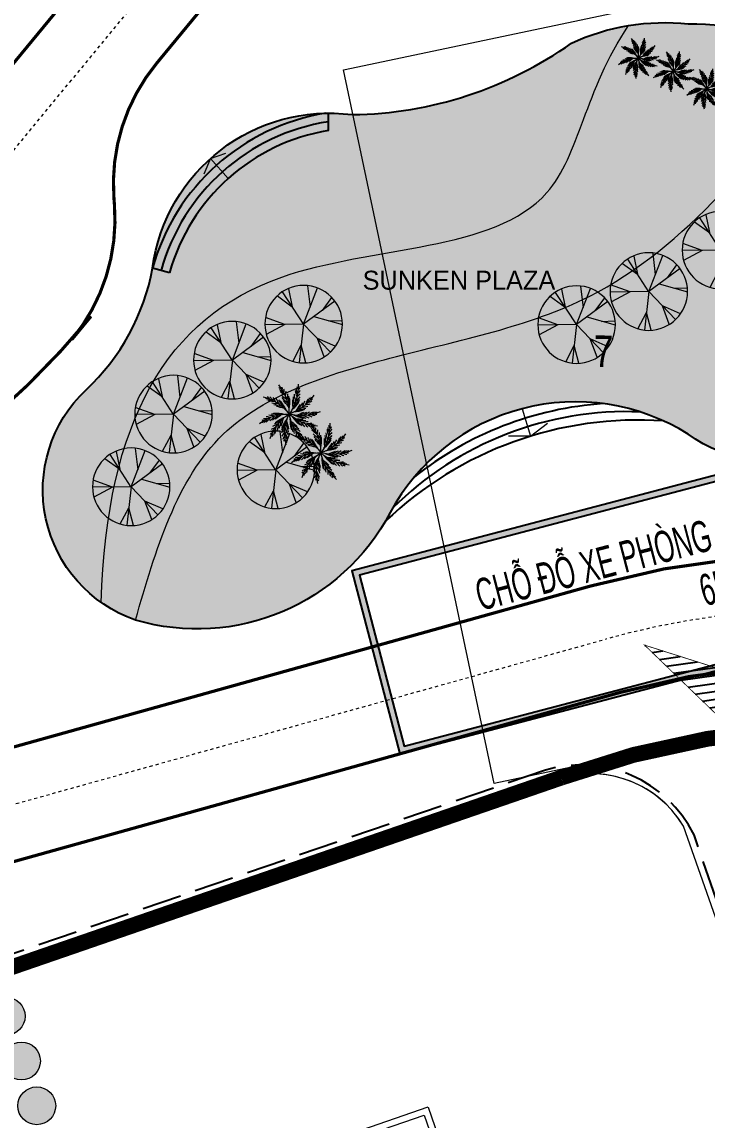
# Model space of a CAD drawing. Header units: millimetres. Extents: x 583747 to 597033, y 2304962 to 2309584.
# Drawn here: x 595612.99 to 595634.72, y 2307215.51 to 2307250.32 of the extents above; entities that cross this region are included whole.
import ezdxf
from ezdxf.enums import TextEntityAlignment as Align
from ezdxf.xclip import XClip

# ---------------------------------------------------------------- set-up
doc = ezdxf.new("R2010")
doc.units = ezdxf.units.MM
doc.header["$XCLIPFRAME"] = 0
doc.set_wipeout_variables(frame=1)
for name, pattern in [('CONTINOUS', [0]), ('DASH', [0.35, 0.25, -0.1]), ('DASH2-1', [3, 2, -1])]:
    doc.linetypes.add(name, pattern=pattern)
for name, color, linetype, lineweight in [('00_nen', 8, 'Continuous', 5), ('AUDIT_I_220808132811-11', 7, 'Continuous', 9), ('bo dat CXCL', 95, 'Continuous', 18), ('D-building block', 8, 'Continuous', 13), ('duong chua chay', 1, 'Continuous', 15), ('KT-Chu viet', 255, 'Continuous', 20), ('KT-DV2', 7, 'Continuous', 15), ('KT-Ghi chu', 7, 'Continuous', 15), ('KT-Net thay', 7, 'Continuous', 20), ('KT-TMB', 7, 'Continuous', 0), ('KT_lo dat', 1, 'Continuous', 40), ('Level 15', 7, 'Continuous', 0), ('Nen dc cb Hong bang', 253, 'Continuous', 60), ('đường pccc', 6, 'Continuous', 13)]:
    doc.layers.add(name, color=color, linetype=linetype, lineweight=lineweight)
for name, color, linetype in [('A-ANNO-ROOM', 50, 'Continuous'), ('A-FLOR-STRS', 1, 'Continuous'), ('A-GLAZ', 135, 'Continuous'), ('KT-Kich thuoc', 159, 'Continuous'), ('KT-Vat lieu', 250, 'Continuous'), ('Xref_NT1+NT2_MBDV Cot vach_220729$0$ccu12-Thay', 7, 'Continuous')]:
    doc.layers.add(name, color=color, linetype=linetype)
doc.layers.add('A-TREES', color=7, linetype='Continuous', lineweight=5, true_color=0x4b833f)
doc.styles.add('220126_HDN_HBA typical plan$0$211210_HDN_HBA_TYPICAL PLAN CORE OPT 1$0$HBA-Text', font='GOTHIC.TTF')
doc.styles.add('ghicu', font='', dxfattribs={"width": 0.8, "height": 1})
doc.styles.add('VnAvantH', font='')
doc.styles.get('ghicu').set_extended_font_data('.VnArial')
doc.styles.get('VnAvantH').set_extended_font_data('.VnAvantH')

# ---------------------------------------------------------------- blocks, each defined once
blk = doc.blocks.new('nen dc cb Hong bang')
at = {"layer": '00_nen', "color": 0, "linetype": 'ByBlock', "lineweight": -2, "elevation": -62.11999999999999, "flags": 128}
blk.add_lwpolyline([(-106.3961079978617, 55.53663737559691), (-94.14823445142247, 35.92599009815603), (-105.3833099444164, 28.90909861261025), (-117.6311834902735, 48.51974588818848)], close=True, dxfattribs=at)
at = {"layer": '00_nen', "color": 0, "linetype": 'ByBlock', "lineweight": -2, "style": 'ghicu', "width": 0.8}
blk.add_text('7', height=1, rotation=19.99999999720178, dxfattribs=at).set_placement((-106.8273404189385, 42.96896006213501, -62.11999999999999), align=Align.MIDDLE)
blk = doc.blocks.new('NEN')
at = {"layer": 'Level 15', "color": 240, "linetype": 'DASH', "lineweight": 13, "ltscale": 10, "true_color": 0xed1f24, "const_width": 0.5, "flags": 128}
blk.add_lwpolyline([(595682.6342318146, 2307317.628542743), (595677.1080846218, 2307338.735591847), (595668.7019997244, 2307341.648000274), (595657.1986820591, 2307332.945061638), (595633.7332383548, 2307315.074860618), (595610.1012001, 2307298.024044828, 0.6850113018035724), (595643.3114555511, 2307173.379490599), (595664.0983812264, 2307171.16112911), (595705.7479175264, 2307172.44091587), (595712.0652831583, 2307180.508475818), (595682.6342318146, 2307317.628542743)], format="xyb", close=True, dxfattribs=at)
at = {"layer": 'Level 15', "color": 152, "linetype": 'DASH', "lineweight": 13, "ltscale": 10, "true_color": 0x2776bb, "const_width": 0.5, "flags": 128}
blk.add_lwpolyline([(595676.7959477246, 2307316.238442715), (595672.1154765871, 2307334.115442853), (595669.7661375185, 2307334.929404999), (595660.8263181637, 2307328.16590411), (595637.3067715189, 2307310.254500783), (595613.6242579552, 2307293.167266415, 0.6848770391189095), (595643.956996487, 2307179.344669219), (595664.3256569956, 2307177.170944603), (595702.755827632, 2307178.351808255), (595705.6093727332, 2307181.995913648)], format="xyb", close=True, dxfattribs=at)
blk = doc.blocks.new('NUT')
at = {"layer": 'KT-Ghi chu'}
h = blk.add_hatch(color=256, dxfattribs=at)
h.dxf.hatch_style = 1
edge = h.paths.add_edge_path()
edge.add_arc((596430.7679620686, 2307264.799277005), 0.6, 0, 360)
blk.add_circle((596430.7679620686, 2307264.799277005, 0.00274356419368506), 0.6, dxfattribs=at)
blk = doc.blocks.new('WWWWW11')
for points, z in [([(596146.3615818649, 2307305.6573381233), (596147.8285440636, 2307304.0452173376), (596150.7629438136, 2307303.3820340657), (596162.048524523, 2307307.517816646), (596165.4051456033, 2307309.5189932683), (596173.3555015537, 2307319.153731029), (596178.2315746873, 2307322.0380917024), (596181.4163572413, 2307323.062677114), (596186.0080146402, 2307323.5898095528), (596189.9042457261, 2307323.211667115), (596195.0940475697, 2307321.4383398625), (596198.0371565089, 2307319.6325917486), (596200.8094080107, 2307317.333069691), (596204.3098075503, 2307315.6493201614), (596207.2494791603, 2307314.980300404), (596210.7890871023, 2307314.6052024076), (596216.5500000002, 2307315.16), (596219.1300000001, 2307316.0100000002), (596221.6787631903, 2307317.0998650305), (596224.9113886, 2307319.1346373498), (596227.5410395903, 2307321.4657686683), (596238.1733428093, 2307359.288867094), (596238.0968819526, 2307360.409627944), (596237.7200000001, 2307361.81), (596230.6558972008, 2307391.558516441), (596229.9843406583, 2307392.8890121765), (596228.8211299448, 2307394.0842234455), (596227.2865145542, 2307394.87059217), (596225.3589578553, 2307395.106003769), (596223.8679869124, 2307394.78857129), (596222.6196871696, 2307394.115514262), (596221.0168609839, 2307393.022610689), (596208.4849748046, 2307382.633589055), (596207.4407676712, 2307381.453529403), (596206.7158046135, 2307380.0544804814), (596206.4200000002, 2307378.99), (596200.9665198424, 2307359.539130187), (596199.7980442686, 2307357.478697935), (596198.4249105974, 2307356.460218623), (596196.2180173937, 2307355.9388691476), (596194.42, 2307356.2800000003), (596193.2405711969, 2307356.9391195728), (596186.1711872608, 2307362.731889954), (596184.7917732071, 2307363.1279201983), (596182.731366028, 2307363.470164465), (596180.7227640854, 2307362.7669320228), (596178.2443049905, 2307360.9755200464), (596163.2158740925, 2307342.8258043416), (596149.957547771, 2307326.6712575853), (596148.5792082545, 2307323.5510934596), (596147.8603985051, 2307321.0017486685), (596147.2219378062, 2307318.292602497), (596146.5773248306, 2307314.7612257507), (596146.177911715, 2307311.6320212726), (596145.94916228, 2307308.647853131), (596145.9770818474, 2307306.713771885)], -0.04395304444809574), ([(596155.8301667003, 2307274.8857760117), (596155.6702399739, 2307275.964472756), (596156.0535661747, 2307277.593185272), (596157.0685744844, 2307278.8406669307), (596158.1264970418, 2307279.415748434), (596188.2381753044, 2307289.8054439076), (596189.8557307903, 2307290.29076116), (596191.8538060316, 2307290.739333414), (596193.8007053576, 2307291.0234775725), (596196.0002690505, 2307291.1689601047), (596198.4681956221, 2307291.1138871205), (596199.3899264081, 2307291.0500212642), (596214.6888124453, 2307286.621168676), (596215.5953061794, 2307286.225554941), (596216.420535978, 2307285.8426793404), (596216.8958392644, 2307284.929312158), (596217.2352143248, 2307284.208748694), (596222.7056417362, 2307268.3965802863), (596223.6894087516, 2307266.9590866347), (596225.198456345, 2307266.0024982695), (596226.569962042, 2307265.7257791674), (596256.216901707, 2307265.725779168), (596257.3213247266, 2307265.4027686245), (596258.5274268036, 2307264.46294115), (596259.0560470403, 2307263.6036765287), (596262.3650601882, 2307248.1126225004), (596262.4250080026, 2307246.6664696666), (596262.1737204889, 2307245.578730411), (596261.518043077, 2307244.282775156), (596260.2678490428, 2307243.0446371366), (596258.3547232595, 2307242.2257473785), (596257.4195995578, 2307242.12577948), (596212.2822824485, 2307242.1255984716), (596210.8028741601, 2307242.3465547203), (596209.2667103305, 2307243.115288704), (596207.9721401545, 2307244.4993054927), (596207.4174015898, 2307245.6945274584), (596202.9116649712, 2307258.7150586736), (596200.6062172921, 2307261.5454319566), (596198.0761657038, 2307263.450449347), (596195.3439872233, 2307264.6924725254), (596191.6427042055, 2307265.3911057585), (596188.2782594147, 2307265.1661956045), (596187.4021083729, 2307264.9719926496), (596169.8241951542, 2307258.907258306), (596167.7571998582, 2307258.8078015647), (596166.090227211, 2307259.3276334633), (596164.5228701563, 2307260.2610702226), (596164.108192552, 2307260.7844578014), (596156.0059679959, 2307274.43423958)], -0.04164644143770193)]:
    blk.add_wipeout(points).translate(0, 0, z)
blk.add_lwpolyline([(596223.3777456854, 2307263.825779158), (596223.3879205588, 2307265.499266348, 0.08515873318755567), (596223.0975404705, 2307267.263671124), (596221.3629058097, 2307272.278214064), (596217.2352163933, 2307284.20874821, 0.2604672854680671), (596214.4442204591, 2307286.683303974), (596199.3854263324, 2307291.034447032, 0.5713168116588397), (596195.2196677633, 2307284.994312985), (596196.4796586216, 2307281.342195108), (596194.0818881912, 2307280.514369396), (596191.4385942471, 2307288.033330794, 0.3383369275737885), (596187.5651636737, 2307289.569521039), (596158.1294144987, 2307279.414420493, 0.4594566638934902), (596156.0893145709, 2307274.265001151), (596164.858022892, 2307259.938644132, 0.2796886410766748), (596169.8241951542, 2307258.907258306)], format="xyb")
at = {"elevation": -0.04395304454337}
blk.add_lwpolyline([(596183.3456685548, 2307279.129364069), (596184.6514920889, 2307275.348362498), (596205.9441310329, 2307282.696774501), (596208.5871396262, 2307275.040110362), (596186.3023357757, 2307267.349302596), (596186.791900121, 2307265.931295359), (596181.0731351703, 2307263.95690246), (596177.9401519741, 2307273.031486607), (596178.1292020549, 2307273.096755793), (596176.8234407726, 2307276.877577057), (596183.3454344781, 2307279.130041836)], dxfattribs=at)
blk.add_lwpolyline([(596183.2216800159, 2307278.875709704), (596184.5277230843, 2307275.094072473), (596205.8203326679, 2307282.442474344), (596208.3328222778, 2307275.163917193), (596186.0480087107, 2307267.473106074), (596186.5375808529, 2307266.055076253), (596181.1969160647, 2307264.211221728), (596178.1944712423, 2307272.907705712), (596178.3835409731, 2307272.972981683), (596177.0777729049, 2307276.753822595)], close=True, dxfattribs=at)
at = {"layer": 'A-GLAZ', "const_width": 0.5, "elevation": -0.04395343454104331}
blk.add_lwpolyline([(596187.5650992795, 2307289.569702047, -0.1140331020743413), (596199.3854243202, 2307291.034447354), (596214.444218447, 2307286.683304296, -0.2604672854682765), (596217.2352143812, 2307284.208748532), (596222.7056417364, 2307268.396580286, 0.2908633368540378), (596226.5699620475, 2307265.725779167), (596256.2169017089, 2307265.725779167, -0.2655275921417467), (596259.0560470403, 2307263.603676529), (596262.4205578448, 2307247.997374107, -0.4513714951595503), (596257.4195995578, 2307242.12577948), (596212.2822180542, 2307242.12577948, -0.3267809868965265), (596207.4174015917, 2307245.694527453), (596202.9116649712, 2307258.715058674, 0.3277017669590758), (596187.4020970531, 2307264.971989761), (596169.7469901706, 2307258.880825144, -0.1330764012900887), (596166.9363160909, 2307258.998201977), (596165.764129322, 2307259.45460229, -0.183720991931343), (596163.977444376, 2307261.007206338), (596159.5069491676, 2307268.509531339, -0.02215701127767281), (596156.0892501767, 2307274.26518216, -0.4620918624571376), (596158.1657587194, 2307279.430851362), (596187.5650992795, 2307289.569702047)], format="xyb", dxfattribs=at)
at = {"layer": 'AUDIT_I_220808132811-11'}
for points, elevation in [([(596156.086397114, 2307274.266329092, -0.4594566638934902), (596158.1264970418, 2307279.415748434), (596187.5622462168, 2307289.570848979)], -0.04164644143770193), ([(596156.0892521887, 2307274.265181838, -0.4594566638934902), (596158.1293521165, 2307279.41460118), (596187.5651012915, 2307289.569701725)], -0.04395304454337), ([(596191.4385318649, 2307288.033511481, 0.3705775420195172), (596187.1936812231, 2307289.441564741)], -0.04395304454337)]:
    blk.add_lwpolyline(points, format="xyb", dxfattribs=dict(at, elevation=elevation))
at = {"layer": 'Xref_NT1+NT2_MBDV Cot vach_220729$0$ccu12-Thay', "extrusion": (-3.811648262644351e-21, -3.294527862871537e-06, 0.9999999999945731), "elevation": -7.625069212652394}
for points in [[(596191.4677506634, 2307358.402984105), (596186.6005101845, 2307362.422027149, 0.2722560305913641), (596181.4609758809, 2307363.122547922, 0.1142951994764853), (596177.4817984318, 2307360.164578721, -0.0002466778429400545), (596175.9100870995, 2307358.25400816), (596171.8608900564, 2307353.350862205, 0.4137263751738471), (596171.9281546079, 2307352.64709581), (596171.9288246488, 2307352.646542606, -0.414310514875837), (596171.9959522054, 2307351.942511788), (596164.312519242, 2307342.640691897, -0.4141534110430285), (596163.6790576113, 2307342.580333086), (596163.6413885064, 2307342.611441648, 0.4142136299209204), (596162.9374767673, 2307342.544297185), (596149.8771776197, 2307326.730968995, 0.07162612412228023), (596149.0331149334, 2307324.961941392, 0.05031294687636014), (596146.3006149383, 2307312.692629419, 0.02099791688905635), (596145.8918496702, 2307307.366041905, 0.5040596696410771), (596151.7070534305, 2307303.621308281), (596160.2235293832, 2307306.882331264, 0.08026748385756233), (596163.9165842782, 2307309.181651054), (596170.4747664205, 2307317.122900686)], [(596191.4040739503, 2307358.325878487), (596186.5377349956, 2307362.344177112, 0.2721530690474574), (596181.5002758972, 2307363.030590778, 0.1142585217197553), (596177.5585456736, 2307360.100465477, -0.0002466046590232393), (596175.9872376334, 2307358.190385835), (596171.938029969, 2307353.28722702, 0.4136911399364955), (596171.9918809098, 2307352.724160448), (596171.9924916751, 2307352.723656222, -0.4143105148746067), (596172.0730447429, 2307351.87881924), (596164.3896117796, 2307342.576999349, -0.4141534110432618), (596163.6153808977, 2307342.50322747), (596163.5777117928, 2307342.534336031, 0.4142136299207421), (596163.014582386, 2307342.480620474), (596149.9575477709, 2307326.671244986, 0.07146961172190862), (596149.1283245026, 2307324.931348755, 0.0503164653337654), (596146.3999125503, 2307312.680797926, 0.02097820718917719), (596145.9919632112, 2307307.36758614, 0.5036753486576547), (596151.6714832906, 2307303.714768465), (596160.1863201837, 2307306.975163839, 0.08008678184894055), (596163.844703288, 2307309.251654226), (596170.3976608032, 2307317.186577399)], [(596191.3403972372, 2307358.24877287), (596186.474968792, 2307362.266319657, 0.2720467888631017), (596181.5395721069, 2307362.93863191, 0.1142211534408764), (596177.6352905536, 2307360.036349359, -0.0002465311102103631), (596176.0643881664, 2307358.126763511), (596172.0151745091, 2307353.223597438, 0.4136395261854669), (596172.0556072118, 2307352.801225086), (596172.056155823, 2307352.800772214, -0.4143105148735155), (596172.1501372806, 2307351.815126692), (596164.4667043173, 2307342.513306801, -0.4141534110439158), (596163.5517041839, 2307342.426121853), (596163.514035079, 2307342.457230414, 0.4142136299192421), (596163.091688003, 2307342.41694376), (596150.0379421813, 2307326.611550349, 0.07130962193503255), (596149.22353591, 2307324.900761632, 0.05032001840502081), (596146.4992101624, 2307312.668966432, 0.02095821389678339), (596146.0920790996, 2307307.369186494, 0.5032768673550028), (596151.635915411, 2307303.808229515), (596160.1491056161, 2307307.06799436, 0.07990406775915627), (596163.7728417624, 2307309.321680967), (596170.3205551859, 2307317.250254112)]]:
    blk.add_lwpolyline(points, format="xyb", dxfattribs=at)
at = {"layer": 'Xref_NT1+NT2_MBDV Cot vach_220729$0$ccu12-Thay', "linetype": 'DASH', "ltscale": 5, "elevation": -0.04395304454337}
blk.add_lwpolyline([(596194.192713484, 2307280.764215764), (596191.7784914216, 2307287.756931975, 0.3643585262583712), (596187.0704544771, 2307289.811796419), (596158.1347425734, 2307279.829564274, 0.4519047578513394), (596155.9183339545, 2307274.176456671), (596164.0315595573, 2307260.562627521, 0.3106788684848847), (596170.194570505, 2307258.591374772), (596192.7173894419, 2307266.382715269, 0.2299220823866625), (596193.0022534548, 2307266.797481661), (596193.2231749404, 2307267.814160408, -0.2789899883790971), (596193.6820200667, 2307268.315781746), (596198.1023278415, 2307269.836382226, -0.4143403845293878), (596198.7549219022, 2307269.519287246), (596207.0841382599, 2307245.428574235, 0.3197537419032749), (596212.2822200663, 2307241.725779158), (596257.4196015699, 2307241.725779158, 0.4808685683322463), (596262.5601473156, 2307248.156679427), (596261.9514993189, 2307250.85181436), (596261.9062336206, 2307251.052254967), (596260.1308019955, 2307259.571878417)], format="xyb", dxfattribs=at)
at = {"layer": 'KT-Kich thuoc', "rotation": 328.4238436270281}
for p in [(-1120112.525100414, 653929.3755839956, 0.05774693339848668), (-1120112.039857213, 653927.9563826465, 0.07791043259587727), (-1120111.554614012, 653926.5371812973, 0.09807393179326784)]:
    blk.add_blockref('NUT', p, dxfattribs=at)
blk = doc.blocks.new('p014')
for centre, radius, start, end in [((2.543346768475729, 4.006688895475989), 4.745752700030372, 197.8705755670275, 237.5936322851262), ((-2.324375373182349, 2.199656165288758), 0.565883779157175, 344.4321033836335, 14.35151549635747), ((4.463120370560844, 4.80361697331432), 5.600359035970981, 206.1882950709169, 211.1385601171342), ((0.1368873331433207, 2.687655349403421), 0.5845469321958937, 182.8789517493702, 221.5345528091636), ((-0.1002984563216813, 2.837948208908905), 0.2454015507522421, 173.7791131581185, 233.0395476445508), ((4.412683401570163, 1.746537685637719), 4.745752700030372, 161.8705755670265, 201.5936322851244), ((-2.804628611566635, 3.607410493753186), 2.984196019369443, 326.0526428213167, 338.8318480559709), ((-1.149711181349574, 3.042569913135672), 1.147504384321707, 317.439100214118, 345.0126682207147), ((-0.5875337241402434, 3.145792784648656), 0.565883779157175, 308.4321033836335, 338.3515154963578), ((-1.749247259640256, 2.23699437670971), 0.2454015507522421, 209.7791131581185, 269.0395476445495), ((-1.469019998796639, 2.254819208337423), 0.5845469321958937, 218.8789517493717, 257.5345528091631), ((0.7872450131488193, 6.509564098901045), 5.600359035970981, 242.1882950709186, 247.1385601171316), ((1.062704499098004, 6.136649589986803), 5.600359035970981, 240.5672565172815, 247.2106809353131), ((-2.718513608344587, 1.785707489507679), 1.147504384321707, 353.4391002141185, 21.01266822071408), ((-4.389374896860772, 1.26993705909647), 2.984196019369443, 2.052642821318321, 14.83184805597066), ((-4.772047260398182, 0.7778759823988537), 3.647423505899304, 3.552940162314174, 15.11096059981825), ((-5.673243382361633, -0.2288830691689725), 4.915440826419774, 10.67551182253619, 20.63066144768712), ((-5.026604969031638, -0.5378057792747981), 4.510989319669894, 13.03467719144405, 23.4268266371094), ((4.510987828683895, 3.909600970059216), 5.600359035970981, 202.9482548701073, 211.3076687611722), ((4.562936602142187, 3.622073698864114), 5.600359035970981, 201.6825186296965, 211.401862224492), ((4.613258814874655, 3.409588492000957), 5.600359035970981, 200.5185801730793, 211.4981257708792), ((4.46677812724981, 4.340011774708728), 5.600359035970981, 204.5672565172818, 211.2106809353124), ((-3.403443301056072, 3.43425389218153), 3.647423505899304, 327.5529401623149, 339.1109605998176), ((-4.724284402112829, 3.14947850013565), 4.915440826419774, 334.6755118225372, 344.6306614476869), ((-4.382723149611643, 2.519470254790498), 4.510989319669894, 337.0346771914438, 347.4268266371094), ((4.105608427502531, -2.380367225842534), 4.745752700030372, 110.1724596118627, 149.8955163299628), ((5.535015120917862, -1.507003048773804), 5.600359035970981, 148.8204642179165, 159.8000098157167), ((5.670574208935463, -1.33581303187497), 5.600359035970981, 149.9844026745317, 159.7037462693288), ((5.864014856237404, -1.116835127245004), 5.600359035970981, 151.2501389149451, 159.6095528060078), ((6.174380926572084, -0.8153706005674195), 5.600359035970981, 152.8691405621184, 159.5125649801499), ((0.5855806924669906, 4.799439691472038), 3.647423505899304, 275.8548242071507, 287.4128446446538), ((6.535930787906352, -0.5251554094982538), 5.600359035970981, 154.4901791157559, 159.4404441619708), ((1.092614613834655, 4.436839576195389), 2.984196019369443, 274.3545268661562, 287.1337321008077), ((1.675078413011519, 2.788042285744829), 1.147504384321707, 265.7409842589545, 293.3145522655529), ((2.193997065847114, 1.558398631353924), 0.5845469321958937, 131.180835794208, 169.836436854002), ((2.1649313880053, 1.837683841692872), 0.2454015507522421, 122.0809972029555, 181.3414316893889), ((2.104523487024338, 2.410848193792404), 0.565883779157175, 256.7339874284717, 286.6533995411944), ((-0.3881319131100867, 4.729854364340618), 4.745752700030372, 234.9681246683424, 274.6911813864427), ((-3.094143954615859, 3.598394347199914), 4.745752700030372, 270.9681246683443, 310.6911813864419), ((-2.744513190685311, 0.7291482448335316), 0.2454015507522421, 246.8766622594334, 306.1370967458657), ((-3.180719537195124, 0.352464674335458), 0.565883779157175, 21.52965248495067, 51.44906459767597), ((-2.531752673191569, 0.9123912652688944), 0.5845469321958937, 255.9765008506857, 294.6321019104817), ((-3.245405004385205, -0.215438702069477), 1.147504384321707, 30.53664931543363, 58.11021732203207), ((-4.267000981070844, -1.634642085227881), 2.984196019369443, 39.15019192263563, 51.92939715728668), ((-3.298484683343787, 5.666937291180759), 5.600359035970981, 279.2858441722357, 284.2361092184501), ((-2.853843229484234, 5.535647014054916), 5.600359035970981, 277.6648056185987, 284.3082300366303), ((-4.275425798357666, -2.25793275856563), 3.647423505899304, 40.65048926363026, 52.20850970113278), ((-4.556319946307319, 1.327447639919527), 4.745752700030372, 304.0338805225612, 343.7569372406599), ((-2.429172010842372, 5.452807925955483), 5.600359035970981, 276.045803971423, 284.4052178624872), ((-4.386977842009074, -3.604511527042597), 4.915440826419774, 47.77306092385167, 57.72821054900337), ((1.351460022274765, 5.814425744973967), 5.600359035970981, 238.9482548701076, 247.3076687611722), ((-3.684878644607899, -3.460875892809092), 4.510989319669894, 50.13222629275963, 60.52437573842398), ((1.562491752479829, 5.612346019144354), 5.600359035970981, 237.6825186296947, 247.4018622244906), ((1.728098948699412, 5.470020530245648), 5.600359035970981, 236.5185801730786, 247.4981257708809), ((-4.652860444867954, -0.9343759256469113), 4.745752700030372, 331.631907914521, 11.3549646326183), ((2.035262767118624, -4.287175545580723), 4.745752700030372, 75.67216806150964, 115.3952247796078), ((-0.5491686371632909, -4.713871285663288), 4.745752700030372, 43.63190791452072, 83.3549646326182), ((-0.739263633575959, 5.000948095210347), 4.510989319669894, 285.3365612362818, 295.7287106819459), ((3.707952717063691, -4.377046632813347), 5.600359035970981, 114.3201726675643, 125.2997182653633), ((-0.4565622057257173, 5.659472491952442), 4.915440826419774, 282.9773958673737, 292.9325454925235), ((3.916633932067541, -4.312747031457754), 5.600359035970981, 115.4841111241804, 125.2034547189763), ((2.22334477345278, 4.540124512530042), 4.510989319669894, 250.8362696859284, 261.2284191315925), ((4.200084247153299, -4.241849036969086), 5.600359035970981, 116.7498473645915, 125.1092612556554), ((2.829320695959623, 4.922704778298005), 4.915440826419774, 248.4771043170198, 258.4322539421696), ((4.626616811580362, -4.169199673976792), 5.600359035970981, 118.3688490117651, 125.0122734297958), ((3.201043398247165, 3.623651095512038), 3.647423505899304, 241.3545326567985, 252.9125530943018), ((5.088959390057667, -4.134812183735839), 5.600359035970981, 119.9898875654016, 124.9401526116153), ((3.413521382613382, 3.03763458791537), 2.984196019369443, 239.8542353157997, 252.6334405504539), ((2.959647391592981, 1.348908742011474), 1.147504384321707, 231.2406927086021, 258.8142607151984), ((2.690817355905381, 0.04160981026070942), 0.5845469321958937, 96.68054424385357, 135.3361453036479), ((2.825053709597157, 0.2882383643455952), 0.2454015507522421, 87.58070565260093, 146.841140139034), ((3.099916417922316, 0.7948121305344458), 0.565883779157175, 222.233695878116, 252.1531079908407), ((-2.780429697459667, -1.584430124187584), 0.565883779157175, 57.52965248494858, 87.44906459767572), ((-2.648940397598651, -1.023291056717959), 0.2454015507522421, 282.8766622594335, 342.1370967458674), ((-2.498956110327619, -2.081894770514069), 1.147504384321707, 66.53664931543476, 94.11021732203172), ((-2.491257798227245, -3.830533474860793), 2.984196019369443, 75.15019192263472, 87.92939715728676), ((-2.584521068211622, -0.7499868446322324), 0.5845469321958937, 291.9765008506872, 330.6321019104802), ((-5.999472329932821, 2.645847922840282), 5.600359035970981, 315.2858441722337, 320.236109218449), ((-2.131712552907416, -4.33973820538089), 3.647423505899304, 76.65048926363072, 88.20850970113332), ((-1.430460910817786, -5.49471195946461), 4.915440826419774, 83.77306092385116, 93.72821054900302), ((-5.562579348692921, 2.800985546585828), 5.600359035970981, 313.6648056185965, 320.3082300366285), ((-2.138961839081034, 5.418915995485413), 5.600359035970981, 274.780067731012, 284.499411325808), ((-1.921024911967123, 5.405285733928061), 5.600359035970981, 273.6161292743959, 284.5956748721948), ((-0.9468776358893507, -4.965824736493104), 4.510989319669894, 86.13222629276024, 96.52437573842624), ((-5.170321521491495, 2.983582795905647), 5.600359035970981, 312.0458039714251, 320.4052178624877), ((-4.915615383694089, 3.126744907209748), 5.600359035970981, 310.7800677310109, 320.4994113258098), ((-4.731289039228784, 3.243817905659583), 5.600359035970981, 309.6161292743967, 320.5956748721963), ((1.79913078436347, -5.385276813276811), 4.915440826419774, 116.8388167780713, 126.7939664032219), ((1.91583381564287, -4.678201936829304), 4.510989319669894, 119.1979821469783, 129.5901315926458), ((-5.960808178122051, -0.3205570140473455), 5.600359035970981, 345.1115598256429, 353.4709737167063), ((-5.825462400798727, -0.06161275883885509), 5.600359035970981, 343.8458235852304, 353.5651671800269), ((-5.734863803582755, 0.1370683484976922), 5.600359035970981, 342.6818851286152, 353.6614307264144), ((4.089237922621706, -3.939062216702567), 4.915440826419774, 144.4368441700319, 154.3919937951805), ((3.865099014797025, -3.258374161561157), 4.510989319669894, 146.7960095389378, 157.1881589846032), ((-3.215030783160707, -3.490808753451532), 4.745752700030372, 7.631907914520547, 47.35496463261728), ((-5.145847340902733, -2.53529203878513), 5.600359035970981, 10.27991252057349, 21.25945811837376), ((-5.134095479747273, -2.753338322838232), 5.600359035970981, 11.44385097718995, 21.16319457198585), ((-5.134081604696185, -3.045520811280312), 5.600359035970981, 12.70958721760048, 21.0690011086647), ((-2.672870678596993, -5.075747522611728), 5.600359035970981, 46.27991252057421, 57.25945811837486), ((-2.535198833123076, -5.245243101296829), 5.600359035970981, 47.44385097719118, 57.1631945719844), ((0.8210517353998199, -5.677439971113671), 5.600359035970981, 82.27991252057426, 93.25945811837411), ((5.042155066529247, -0.3642318711873074), 4.510989319669894, 182.7960095389385, 193.1881589846034), ((-2.363447050286581, -5.481615544354824), 5.600359035970981, 48.70958721760015, 57.06900110866434), ((5.623585652283808, -0.7831745311804426), 4.915440826419774, 180.4368441700306, 190.3919937951813), ((1.032057599515056, -5.73364329431589), 5.600359035970981, 83.44385097718914, 93.16319457198456), ((4.293279259394708, 2.669034614194153), 4.510989319669894, 218.7960095389396, 229.1881589846048), ((1.309943946721816, -5.823919452745486), 5.600359035970981, 84.70958721760226, 93.06900110866407), ((5.009914801419754, 2.671859206129376), 4.915440826419774, 216.4368441700297, 226.391993795181), ((1.71004674241054, -5.988618303202912), 5.600359035970981, 86.32858886477516, 92.97201328280725), ((4.635847531559406, 1.373478708827079), 3.647423505899304, 209.3142725098083, 220.8722929473124), ((2.120206311953311, -6.204748557611317), 5.600359035970981, 87.94962741841307, 92.89989246462586), ((4.505069352069086, 0.764004091812275), 2.984196019369443, 207.813975168812, 220.5931804034641), ((3.224437029324392, -0.4267005047565391), 1.147504384321707, 199.2004325616106, 226.7740005682097), ((2.303014650989397, -1.392247440823368), 0.5845469321958937, 64.64028409686603, 103.295885156658), ((2.54764367843002, -1.254400854808601), 0.2454015507522421, 55.5404455056109, 114.8008799920442), ((3.049383067999017, -0.9708094692315044), 0.565883779157175, 190.1934357311271, 220.1128478438524), ((-1.465658139565178, -2.844829404177815), 0.565883779157175, 90.59540833917066, 120.5148204518926), ((-0.9583533203951475, -3.108154820810086), 1.147504384321707, 99.60240516965143, 127.1759731762517), ((0.002157554472020706, -4.569392461172008), 2.984196019369443, 108.2159477768513, 120.9951530115055), ((-1.661622333097569, -2.30282892090144), 0.2454015507522421, 315.9424181136545, 15.20285260008646), ((0.5812953369121061, -4.799960607208106), 3.647423505899304, 109.7162451178498, 121.2742655553527), ((-1.756751139986008, -2.038640441889839), 0.5845469321958937, 325.0422567049065, 3.697857764700044), ((-6.471405286281211, -1.055979682152469), 5.600359035970981, 348.3516000264535, 353.3018650726677), ((-6.189912597239264, -0.6875980520810643), 5.600359035970981, 346.7305614728167, 353.3739858908483), ((2.118754060621214, -4.048485315504827), 2.984196019369443, 135.8139751688111, 148.5931804034639), ((2.738811546605532, -3.98452474100057), 3.647423505899304, 137.3142725098061, 148.8722929473122), ((-5.245886765714715, -3.933808778998539), 5.600359035970981, 15.94962741841079, 20.89989246462757), ((-5.16708095628529, -3.476935926053322), 5.600359035970981, 14.328588864775, 20.97201328280668), ((4.55778996574891, -1.613715194073805), 3.647423505899304, 173.3142725098085, 184.8722929473127), ((-2.136564644445869, -5.85003423603569), 5.600359035970981, 50.32858886477299, 56.97201328280607), ((4.093748004519952, -2.029921031652869), 2.984196019369443, 171.8139751688118, 184.5931804034653), ((-1.93177675839577, -6.265973030914552), 5.600359035970981, 51.94962741841078, 56.89989246462738), ((2.357816090173614, -2.240484492639041), 1.147504384321707, 163.200432561613, 190.7740005682078), ((1.044835477686931, -2.480029887666213), 0.5845469321958937, 28.64028409686438, 67.29588515665742), ((1.323768708542204, -2.512298991575911), 0.2454015507522421, 19.54044550561216, 78.80087999204589), ((0.01901651857714626, -3.200132261793179), 0.565883779157175, 118.1934357311288, 148.1128478438525), ((0.5905895437978614, -3.198479555600436), 1.147504384321707, 127.2004325616118, 154.774000568209), ((-0.4057409147652322, -2.81058430346328), 0.2454015507522421, 343.5404455056124, 42.8008799920442), ((-0.6124353354401961, -2.620525210536066), 0.5845469321958937, 352.6402840968653, 31.29588515665892), ((1.896375235570233, -2.577783754868605), 0.565883779157175, 154.1934357311279, 184.1128478438515)]:
    blk.add_arc(centre, radius, start, end)
blk = doc.blocks.new('Tree')
for p, q in [((487812.5491589903, 311435.622189641), (488148.1264930962, 312404.1957123876)), ((487974.1397559046, 311902.0154153705), (487959.6186299919, 312449.4555874467)), ((487050.4925100802, 312107.0366401076), (487469.608952999, 311867.4923955798)), ((487818.7585520147, 311431.8140665293), (487178.271296501, 312231.0179972649)), ((487323.9620518087, 312328.5440708995), (487469.608952999, 311867.4923955798)), ((487974.1397559046, 311902.0154153705), (488379.603203833, 312288.4990506768)), ((486823.3698589205, 311653.9503079057), (487333.2957089542, 311412.6646906734)), ((487812.5491589903, 311435.622189641), (486789.5399913191, 311386.6173636317)), ((486977.3624589442, 310842.8233063221), (487812.5491589903, 311435.622189641)), ((487535.9686889647, 311239.3123333454), (487498.6340693234, 310462.4556865096)), ((487812.5491589903, 311435.622189641), (487803.9767764806, 311435.5773043036)), ((487812.5491589903, 311435.622189641), (487812.5042736529, 311444.1945721507)), ((487812.5491589903, 311435.622189641), (487821.1215414404, 311435.6670749187)), ((487812.5491589903, 311435.622189641), (487812.594044268, 311427.0498071313)), ((487812.5491589903, 311435.622189641), (488815.2738754748, 311227.0700611472)), ((487812.5491589903, 311435.622189641), (488294.8941477536, 310532.1300956607)), ((488836.1503732799, 311401.1427559257), (488359.1722272633, 311321.9372298717)), ((488762.6964671611, 311056.9688814878), (488359.1722272633, 311321.9372298717)), ((487312.5729995965, 311080.7507180572), (486909.7755491136, 310951.9356693625)), ((488053.6695394515, 310983.9669960737), (488455.6363497971, 310662.9774998426)), ((488053.6695394515, 310983.9669960737), (488100.2619105576, 310471.6760370135)), ((487524.2228202223, 310836.3250343204), (487406.3617597221, 310519.2875810862))]:
    blk.add_line(p, q)
blk.add_circle((487812.5491589903, 311435.622189641), 1024.182225)
blk = doc.blocks.new('DV')
at = {"layer": 'bo dat CXCL'}
h = blk.add_hatch(dxfattribs=at)
h.set_pattern_fill('GRASS', color=256, scale=20, angle=6.295837926640892e-14)
h.set_pattern_definition([(90, (0.2958493232727051, -0.1027917861938477), (-359.2102448000003, 359.210244799995), [95.24999999999874, -623.1704895999919]), (44.99999999999993, (0.2958493232727051, -0.1027917861938477), (-359.2102448427657, 359.210244842761), [95.24999999999888, -412.7499999999951]), (135.0000000000001, (0.2958493232727051, -0.1027917861938477), (-359.2102448427657, -359.2102448427618), [95.24999999999989, -412.7499999999994])])
edge = h.paths.add_edge_path()
edge.add_arc((556456.5630931854, 105290.8159575462), 6904.945392680535, 253.4779555376076, 332.2762891206477)
edge.add_arc((568453.4183295965, 98902.18699598312), 6687.140475939927, 57.794250008895574, 151.6406639765088, ccw=False)
edge.add_arc((574592.4828140736, 108115.7603130341), 4389.910716245214, 234.0845980028506, 292.5198882701728)
edge.add_arc((573846.2663185596, 110806.7588582039), 7169.646007445582, 289.7909913949911, 326.5127907373887)
edge.add_arc((574114.967271924, 110241.7164268494), 6641.642910131268, 329.3002824350894, 394.6778571906863)
edge.add_arc((572132.2128213644, 107977.8613271713), 9588.340744422294, 39.06583053127711, 90.65404989300193)
edge.add_arc((571265.1295515299, 110591.8602633476), 7014.751294188749, 83.79964663650588, 114.8629705143066)
edge.add_arc((561192.5510730743, 127010.9433774948), 12322.05826786858, 270.83516202443724, 305.31615017395063, ccw=False)
edge.add_arc((560638.1880034208, 109087.4244027138), 5650.640327087206, 82.53670899355009, 172.4988954499262)
edge.add_arc((548127.8663216829, 111095.8838834763), 7023.952091644814, 313.10569322632347, 349.57646992219026, ccw=False)
edge.add_arc((555917.5097302198, 102792.8326349258), 4361.103461722364, 133.2806290789622, 250.9337386028421)
h = blk.add_hatch(dxfattribs=at)
h.set_pattern_fill('GRASS', color=256, scale=20, angle=6.295837926640892e-14)
h.set_pattern_definition([(90, (0.2958493232727051, -0.1027917861938477), (-359.2102448000004, 359.2102447999949), [95.24999999999872, -623.1704895999918]), (44.99999999999993, (0.2958493232727051, -0.1027917861938477), (-359.2102448427657, 359.2102448427609), [95.24999999999883, -412.749999999995]), (135.0000000000001, (0.2958493232727051, -0.1027917861938477), (-359.2102448427657, -359.2102448427617), [95.24999999999989, -412.7499999999994])])
edge = h.paths.add_edge_path()
edge.add_arc((534051.9961616993, 95061.64365768433), 4726.503831283008, 0, 360)
edge = h.paths.add_edge_path()
edge.add_arc((541090.807723999, 100258.2180771828), 3194.577710490301, 0, 360)
edge = h.paths.add_edge_path()
edge.add_arc((567627.4385381937, 62613.09641361237), 3194.577710490301, 0, 360)
edge = h.paths.add_edge_path()
edge.add_arc((576134.3669275045, 60043.25946092606), 4726.503831283008, 0, 360)
at = {"layer": 'A-FLOR-STRS'}
for p, q in [((560615.08683002, 114184.0870828629, 0.0001401063142436494), (560612.5761300325, 114738.0066823959, 0.0001401063087595809)), ((555575.4840502739, 109675.2448191643, 0.0001401063142436494), (555035.903906703, 109825.0889692307, 0.0001401063142436494))]:
    blk.add_line(p, q, dxfattribs=at)
for points, elevation in [([(568315.7807699442, 116956.455889225, -0.1363754577734214), (572022.7611812353, 117565.5773515701, -0.2289764757722819), (579576.8152107, 114020.5572071075, -0.2932617252171628), (579825.8157302141, 106850.900826931, -0.1616145117876681), (576273.836627841, 104060.595032692, -0.2606449265016785), (572017.4047036171, 104560.441927433, 0.4340157625639701), (562568.8289234638, 102078.5772833824)], 0.0001396259681642529), ([(562568.8289234638, 102078.5772833824, -0.3580436341353829), (554492.9055275917, 98670.97306776047, -0.5637763909586657), (552927.6581585407, 105967.7359371185, 0.1604908091009883), (555035.903906703, 109825.0889692307, -0.4140202745979693), (561372.1550655365, 114690.1941151619, 0.1515972602781361), (568315.7807699442, 116956.455889225)], 0.0001401063647030476)]:
    blk.add_lwpolyline(points, format="xyb", dxfattribs=dict(at, elevation=elevation))
for centre, radius, start, end in [((561612.1261931658, 107998.8386135101, 0.0001401063142436494), 6825.092668329467, 99.15709795082222, 164.4797604229016), ((561612.1261931658, 107998.8386135101, 0.0001401063142436494), 6545.092668329466, 98.77357253815711, 164.4797604229016), ((561612.1261931658, 107998.8386135101, 0.0001401063142436494), 6265.092668329457, 99.15709795082222, 164.4797604229016), ((570070.8040696383, 94738.37388658524, 0.0001396259176714116), 10817.87440018394, 93.90627784949183, 128.549911372051), ((570070.8040696383, 94738.37388658524, 0.0001396259176714116), 10537.87440018397, 87.64736647874861, 134.8088078068332), ((570435.934722662, 93376.9444527626, 0.0001405868115282052), 11632.22618886961, 86.03985329353493, 133.594008910441)]:
    blk.add_arc(centre, radius, start, end, dxfattribs=at)
at = {"layer": 'A-GLAZ'}
blk.add_line((538575.5237967968, 83556.9367814064, -0.0003901063917562955), (567974.8643567562, 93695.78746700287, -0.0003901063917562955), dxfattribs=at)
blk.add_arc((577054.497833252, 68850.89645671844, -0.0003901063917562955), 26452.00093321101, 84.0529124876403, 110.0749677593949, dxfattribs=at)
at = {"layer": 'D-building block', "linetype": 'CONTINOUS', "ltscale": 10000}
for p, q in [((556870.4981783628, 113298.6296329498, 0.0001401063053560061), (556660.1197257042, 112803.6514573097, 0.001181634453291903)), ((556870.4981783628, 113298.6296329498, 0.0001401063558290019), (557361.5182851553, 113468.2393264771, 0.001181634453294992)), ((557434.7366352081, 112667.9715762138, 0.0001401063142436494), (556870.4981783628, 113298.6296329498, 0.0001401063053560061)), ((566754.5326259136, 105369.9250135422, 0.000139625968164253), (567022.4702689648, 104497.0589532852, 0.0001405868620408061)), ((567022.4702689648, 104497.0589532852, 0.0001405868620408061), (567553.835377574, 104905.5773668289, 0.001181634453340331)), ((567022.4702689648, 104497.0589532852, 0.0001405868620408061), (566319.9713358879, 104500.4890475273, 0.001181634453334875))]:
    blk.add_line(p, q, dxfattribs=at)
blk.add_open_spline([(553403.5519193411, 99229.23339509964, 0.0001401063647030476), (553591.041098237, 104985.2492127419, -0.02618886628547351), (556915.0772454739, 110789.7531428337, -0.07289313328711207), (568372.8959575891, 110213.8573350906, 0.02607844635671537), (568726.9132635593, 115446.7445859909, -0.01818937912578061), (570127.7363660336, 117513.7871952057, 0.000139625968164254)], degree=3, knots=[0, 0, 0, 0, 11583.46783570557, 20547.60669137662, 26246.30385584079, 26246.30385584079, 26246.30385584079, 26246.30385584079], dxfattribs=at)
blk.add_spline([(554492.9055275917, 98670.97306776047, 0.0001401063647030476), (557277.6046347618, 104558.3494753838, -0.03938116043583682), (562557.8363224268, 106971.3147273064, 0.001181634453318159), (568876.7282048464, 108926.6488265991, -0.03937741760670946), (576591.7684465647, 116466.0084662437, 0.0001396259681642529)], degree=3, dxfattribs=at)
at = {"layer": 'A-TREES'}
for name, p, xscale, yscale, zscale, rotation in [('p014', (570435.3035469055, 116484.7361655235, 1.199307329373807e-06), -203.279999999991, 203.279999999991, 203.2799999999908, 58.08847051086504), ('p014', (571545.0064072609, 116067.1442461014, 1.560317446156155e-06), -203.279999999991, 203.279999999991, 203.2799999999908, 58.08847051086504), ('p014', (572596.9211912155, 115511.641646862, 1.915835138539966e-06), -203.279999999991, 203.279999999991, 203.2799999999908, 58.08847051086504), ('Tree', (1111510.909045935, 549030.6584153175, -0.03937706320516374), -1.2, 1.2, 1.199999999999996, 71.72236063323176), ('Tree', (1109224.133107185, 547716.2784647942, -0.03937762586486844), -1.2, 1.2, 1.199999999999996, 71.72236063323176), ('Tree', (1098280.648915052, 546683.9337201118, -0.03938019310234718), -1.2, 1.2, 1.199999999999996, 71.72236063323176), ('Tree', (1106935.526720166, 546669.0201416016, -0.03937835606715481), -1.2, 1.2, 1.199999999999996, 71.72236063323176), ('Tree', (1096019.210621953, 545543.196325779, -0.03938076278686028), -1.2, 1.2, 1.199999999999996, 71.72236063323176), ('Tree', (1094152.975134969, 543832.1004743576, -0.03938116876008899), -1.2, 1.2, 1.199999999999996, 71.72236063323176), ('p014', (559366.2460426092, 105200.8746442795, -4.018426503956296e-06), -304.9199999999864, 304.9199999999864, 304.9199999999859, 58.08847051086504), ('p014', (560371.9289878607, 103972.7791399956, -3.620438870057955e-06), -304.9199999999864, 304.9199999999864, 304.9199999999859, 58.08847051086504), ('Tree', (1097398.704655886, 542067.1917252541, -3.803864374261171e-06), -1.2, 1.2, 1.199999999999996, 71.72236063323176), ('Tree', (1092813.676727772, 541528.6951174736, -0.03938137046831116), -1.2, 1.2, 1.199999999999996, 71.72236063323176)]:
    blk.add_blockref(name, p, dxfattribs=dict(at, xscale=xscale, yscale=yscale, zscale=zscale, rotation=rotation))
at = {"layer": 'A-ANNO-ROOM', "insert": (564750.1654378176, 109742.4421610832, -1.93013928242328e-06), "char_height": 599.9999999999985, "width": 9148.3912984529, "attachment_point": 2, "style": '220126_HDN_HBA typical plan$0$211210_HDN_HBA_TYPICAL PLAN CORE OPT 1$0$HBA-Text'}
blk.add_mtext('SUNKEN PLAZA', dxfattribs=at)
blk = doc.blocks.new('A$C742103E6')
at = {"layer": 'KT-Vat lieu'}
for points in [[(-2000, 11799.99999999814), (-2000, 11999.99999999814), (0, 11999.99999999814), (0, -4000.000000001863), (-6000, -4000.000000001863), (-6000, 11999.99999999814), (-4000, 11999.99999999814), (-4000, 11799.99999999814), (-5800, 11799.99999999814), (-5800, -3800.000000001863), (-200, -3800.000000001863), (-200, 11799.99999999814)], [(-2249.511508105323, 11999.9996371381), (-3000.000000000698, 11249.51114524342), (-3750.488491894677, 11999.99963713996)]]:
    blk.add_hatch(color=6, dxfattribs=at).paths.add_polyline_path(points)
at = {"color": 6}
blk.add_lwpolyline([(-5800, 11799.99999999814), (-200, 11799.99999999814), (-200, -3800.000000001863), (-5800, -3800.000000001863)], close=True, dxfattribs=at)
at = {"layer": 'KT-Vat lieu', "color": 6}
for p, q in [((-4000, 11999.99999999814), (-4000, 11799.99999999814)), ((-2000, 11799.99999999814), (-2000, 11999.99999999814))]:
    blk.add_line(p, q, dxfattribs=at)
for points in [[(-4000, 11999.99999999814), (-6000, 11999.99999999814), (-6000, -4000.000000001863), (0, -4000.000000001863), (0, 11999.99999999814), (-2000, 11999.99999999814)], [(-4000, 11799.99999999814), (-5800, 11799.99999999814), (-5800, -3800.000000001863), (-200, -3800.000000001863), (-200, 11799.99999999814), (-2000, 11799.99999999814)]]:
    blk.add_lwpolyline(points, dxfattribs=at)
blk.add_lwpolyline([(-2249.511508105323, 11999.9996371381), (-3000.000000000698, 11249.51114524342), (-3750.488491894677, 11999.99963713996)], close=True, dxfattribs=at)
at = {"layer": 'KT-Chu viet', "color": 6, "insert": (-4731.85656748293, 9748.06124891527, 73.69963222171376), "char_height": 999.9999999999998, "width": 10535.87512674398, "attachment_point": 3, "rotation": 90.00000000000001, "style": 'VnAvantH'}
blk.add_mtext('{\\W0.6;CHç §ç XE PHßNG CH¸Y\\P6mx16m}', dxfattribs=at)
blk = doc.blocks.new('RRRT')
at = {"layer": 'KT-Vat lieu'}
h = blk.add_hatch(dxfattribs=at)
h.set_pattern_fill('_USER', color=6, pattern_type=0)
h.set_pattern_definition([(0, (0, 0), (0, 1), [])])
h.paths.add_polyline_path([(-614.4440849298114, 299.1151996654185), (-605.2755270034249, 287.3318048241599), (-605.2755270034249, 294.7009664048473)])
h.paths.add_polyline_path([(-596.1069690770385, 299.1151996654185), (-605.2755270034249, 287.3318048241599), (-605.2755270034249, 294.7009664048473)])
at = {"layer": 'KT_lo dat', "color": 6, "const_width": 0.1}
blk.add_lwpolyline([(-605.2755270034249, 287.3318048241599), (-614.4440849298114, 299.1151996654185), (-605.2755270034249, 294.7009664048473), (-596.1069690770385, 299.1151996654185)], close=True, dxfattribs=at)
blk = doc.blocks.new('duong pccc')
at = {"layer": 'đường pccc', "linetype": 'DASH2-1', "const_width": 100}
for points, elevation in [([(11483348.65668416, 1135847.814269066), (11482133.18911445, 1132070.174349308, 0.102374115044675), (11481872.89869308, 1129652.650904655, -0.3989129190038856), (11473830.47272789, 1119340.340919971, 0.2944706649181704), (11468950.02861559, 1115042.076326847), (11465595.81685019, 1103198.754702091, -0.1944978875933646), (11458470.1021347, 1094020.916427135, -0.1797970521616796), (11432950.20110881, 1089624.022263527, -0.1512176857249007), (11424115.32833171, 1094188.16229105, 0.3498859454789727), (11405719.82898486, 1094819.314496994), (11403261.08822227, 1091839.658918381, 0.19410331835703), (11401906.69311273, 1087559.49801445), (11401922.31560481, 1087356.93657589, -0.19410331835703), (11400567.92049515, 1083076.775671959), (11401180.47434998, 1083819.10668087, -0.04094110432425923), (11398102.05244684, 1080655.432331085, -0.249761800059274)], 4.459954757369778e-05), ([(11397962.53763831, 1144612.240755081), (11407263.58091998, 1151335.467298985, -0.3418180795402535), (11412769.66084826, 1151154.585974693), (11414929.03583276, 1149366.654414177, 0.5677533629429771), (11427876.48287535, 1153963.67173624, -0.1833511975230853), (11430136.31761062, 1157571.693128586), (11442703.62532234, 1167096.94440937, 0.1636724280751528), (11446112.64739847, 1172103.867445469), (11448557.0387156, 1180824.128298759, -0.1636724280717674), (11450710.10528994, 1183986.395477772), (11451188.0884645, 1184348.677585125, -0.5323217423057287), (11466886.13391161, 1178973.412165642), (11469992.66825569, 1167135.793961525), (11476945.89395463, 1136200.373176098), (11478282.64149535, 1129998.94367075, -0.4327895150192171), (11473309.85092759, 1122801.403321266, 0.2944706649176067), (11465582.48092902, 1115995.817684174), (11462228.26921713, 1104152.496246815, -0.1944978875926582), (11456711.58685672, 1097047.073067665, -0.1799148040191138), (11433579.51700878, 1093067.018347263, -0.153573227450429), (11426492.46355033, 1096759.9374547, 0.3588734714586715), (11403276.58065391, 1097357.568047047), (11395781.32833302, 1088274.353282928, -0.1296742959992178)], 4.459954756070804e-05)]:
    blk.add_lwpolyline(points, format="xyb", dxfattribs=dict(at, elevation=elevation))
at = {"layer": 'đường pccc', "linetype": 'DASH2-1', "elevation": 4.459954756070804e-05}
blk.add_lwpolyline([(11396866.10499096, 1145979.011731625), (11406238.39065957, 1152753.735584736, -0.3418180795411198), (11413885.72389269, 1152502.511519909), (11416045.09887862, 1150714.579960346, 0.5677533629415623), (11426160.29187942, 1154305.999742508, -0.1833511975239826), (11429079.24507904, 1158966.360710144), (11441646.55261946, 1168491.611861229, 0.1636724280749871), (11444427.59681582, 1172576.206870079), (11446871.98813295, 1181296.467725277, -0.1636724280726976), (11449653.03245819, 1185381.062831879), (11450131.01563299, 1185743.344940186, -0.5324687046412319), (11468577.55725813, 1179422.424098969), (11471693.2486856, 1167549.912331104), (11478654.98235238, 1136576.638959885), (11479993.34968388, 1130367.694933891, -0.4327895150146453), (11473570.16183579, 1121070.872123241, 0.2944706649181579), (11467266.25477159, 1115518.947002888), (11463912.0430336, 1103675.625475407, -0.1944978875937829), (11457590.84449565, 1095533.994749546, -0.1798520336974963), (11433264.99175847, 1091345.494484901, -0.1523182724220346), (11425301.40238488, 1095476.347316742, 0.3547019926708058), (11404501.65296853, 1096092.619954109), (11397131.11483729, 1087160.541632175, -0.1296742959991551)], format="xyb", dxfattribs=at)
at = {"layer": 'đường pccc', "linetype": 'DASH2-1', "const_width": 100}
blk.add_lwpolyline([(11382729.31747448, 1033577.979607105, -0.07666169806241752), (11369781.01860023, 1052299.261765957, -0.4679814154958045), (11374827.83711672, 1063499.664291382), (11417028.96083677, 1075271.778647423, -0.1086428448852682), (11428822.00976443, 1075928.153533459, 0.1679639109924207), (11431719.02649677, 1076431.367678165), (11433072.14552963, 1077179.046168804, -0.1989123674846618), (11436494.67610645, 1077564.351014614), (11442521.4632374, 1075827.457643986, -0.1989123672927218), (11445214.00948346, 1073679.814734459), (11446746.21380544, 1070906.891800404)], format="xyb", dxfattribs=at)
at = {"layer": 'đường pccc', "linetype": 'DASH2-1'}
blk.add_lwpolyline([(11375298.05211854, 1061814.019655704), (11417499.17583871, 1073586.134011745, -0.1390431333231135), (11431548.86501122, 1073526.036370277), (11447024.93860793, 1069065.900482655, -0.1940328060506822), (11451590.46898234, 1065493.990430832), (11455518.25063503, 1058690.873048782, 0.3255021897361802), (11463857.23285794, 1054988.641209602), (11488707.75560939, 1060325.536307812, -0.4139910671036002), (11496129.7545954, 1055531.834289551), (11502550.99354398, 1025742.469754219, -0.4307665012023468), (11492891.81877899, 1011659.478334427), (11492274.40342414, 1011562.294312), (11450104.7384851, 1010229.503031254), (11437745.85670996, 1011537.469264507, -0.2908611709156936), (11431237.62000692, 1016710.010275364), (11427382.38710904, 1027850.73701334, 0.626430520211121), (11409066.10902989, 1030029.41415453), (11406965.89496732, 1026752.304729939, -0.4214659698291359), (11396099.30836058, 1024514.266666412, -0.131779756265669), (11371355.22515249, 1053063.705182076, -0.4679814155184826)], format="xyb", close=True, dxfattribs=at)
at = {"layer": 'đường pccc', "linetype": 'DASH2-1', "const_width": 100}
blk.add_lwpolyline([(11375768.26712024, 1060128.375011444), (11417969.39084041, 1071900.489367485, -0.1390431333238295), (11431064.24676824, 1071844.476039886), (11446540.32036495, 1067384.340148449, -0.1940328060412251), (11450074.92452586, 1064618.990430832), (11454002.70617843, 1057815.873048782, 0.3255021897402132), (11464224.6843878, 1053277.653373718), (11489075.20713878, 1058614.548470497, -0.4139910671087842), (11494419.04640877, 1055163.08301878), (11500840.28535724, 1025373.718482971, -0.4307665012046793), (11492619.71108186, 1013388.193869114), (11492110.07229745, 1013307.974375725), (11450169.48981833, 1011982.423345566), (11437930.03429747, 1013277.750449657, -0.2908611709188513), (11432891.39943016, 1017282.298331738), (11429036.16653252, 1028423.02506876, 0.6264305202101447), (11407592.7190249, 1030973.671474934), (11405492.50493956, 1027696.562017441, -0.4214659698329685), (11397079.66418576, 1025963.888149738, -0.1317797562657289), (11372929.43170464, 1053828.148591042, -0.4679814155088665)], format="xyb", close=True, dxfattribs=at)
at = {"layer": 'đường pccc', "rotation": 244.525483975648}
blk.add_blockref('A$C742103E6', (11416790.4532032, 1095887.18661356, -4.459741160555831e-05), dxfattribs=at)
at = {"layer": 'đường pccc', "extrusion": (-0.0001521942672460699, -3.998969009344652e-05, 0.9999999876188648), "rotation": 284.7219310872741}
blk.add_blockref('A$C742103E6', (11414839.3912828, 1070964.667927009, -1779.471243704436), dxfattribs=at)
at = {"layer": 'đường pccc', "xscale": 249.9999999999999, "yscale": 249.9999999999999, "zscale": 249.9999999999999, "rotation": 8.146315797859996}
blk.add_blockref('RRRT', (11581388.98481953, 1021137.888777256, 77.29264699456625), dxfattribs=at)

msp = doc.modelspace()

# ---------------------------------------------------------------- linework, layer by layer
at = {"elevation": 0.04164644143766875}
msp.add_lwpolyline([(595665.9042942829, 2307200.622091731), (595665.9144691563, 2307202.295578922, 0.08515873318755567), (595665.624089068, 2307204.059983698), (595663.8894544072, 2307209.074526637), (595659.7617649907, 2307221.005060783, 0.2604672854680671), (595656.9707690566, 2307223.479616547), (595641.9119749299, 2307227.830759605, 0.5713168116588397), (595637.7462163608, 2307221.790625558), (595639.0062072191, 2307218.138507681), (595636.6084367887, 2307217.310681969), (595633.9651428446, 2307224.829643367, 0.3383369275737885), (595630.0917122712, 2307226.365833612), (595600.6559630962, 2307216.210733067, 0.4594566638934902), (595598.6158631684, 2307211.061313725), (595607.3845714895, 2307196.734956705, 0.2796886410766748), (595612.3507437517, 2307195.70357088)], format="xyb", dxfattribs=at)

# ---------------------------------------------------------------- block references
at = {"layer": 'KT-DV2', "xscale": 0.001, "yscale": 0.001, "zscale": 0.001}
msp.add_blockref('DV', (595062.0998697897, 2307132.69202312), dxfattribs=at)
at = {"layer": 'KT-Net thay'}
msp.add_blockref('NEN', (-5.820766091346741e-10, 9.313225746154785e-10), dxfattribs=at)
at = {"layer": 'Nen dc cb Hong bang', "color": 250, "lineweight": 5, "transparency": 33554559}
ref = msp.add_blockref('nen dc cb Hong bang', (595717.0552204513, 2307162.891767368, 62.11769339701883), dxfattribs=dict(at, rotation=339.9497468043105))
XClip(ref).set_block_clipping_path([(-171.58366836735513, -106.17314537893981), (63.31963311461732, -20.44193760957569), (-26.86903776670806, 226.67480199504644), (-261.7723392486805, 140.94359422568232)])

# ---------------------------------------------------------------- next in the draw order: block references
at = {"layer": 'KT-TMB'}
msp.add_blockref('WWWWW11', (-557.473451402504, -63.20368742663413, 0.04164644143766875), dxfattribs=at)

# ---------------------------------------------------------------- next in the draw order: block references
at = {"layer": 'duong chua chay', "xscale": 0.001, "yscale": 0.001, "zscale": 0.001}
msp.add_blockref('duong pccc', (584214.0047207047, 2306157.171293481), dxfattribs=at)

doc.saveas('drawing.dxf')
